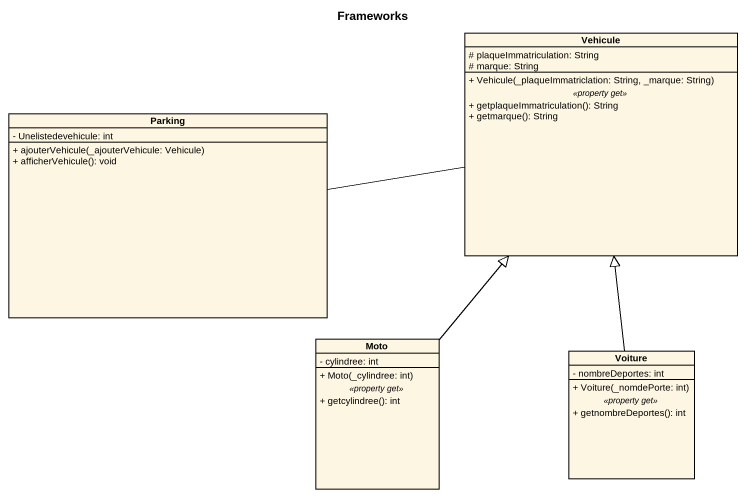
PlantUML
@startuml
title Frameworks
hide circle
hide empty members
skinparam classAttributeIconSize 0
class Vehicule {
  # plaqueImmatriculation: String
  # marque: String
  --
  + Vehicule(_plaqueImmatriclation: String, _marque: String)
  .. <<property get>> ..
  + getplaqueImmatriculation(): String
  + getmarque(): String
}
class Parking {
  - Unelistedevehicule: int
  + ajouterVehicule(_ajouterVehicule: Vehicule)
  + afficherVehicule(): void
}
class Moto {
  - cylindree: int
  --
  + Moto(_cylindree: int)
  .. <<property get>> ..
  + getcylindree(): int
}
class Voiture {
  - nombreDeportes: int
  --
  + Voiture(_nomdePorte: int)
  .. <<property get>> ..
  + getnombreDeportes(): int
}
Parking -right- Vehicule
Moto -up-|> Vehicule
Voiture -up-|> Vehicule
@enduml
